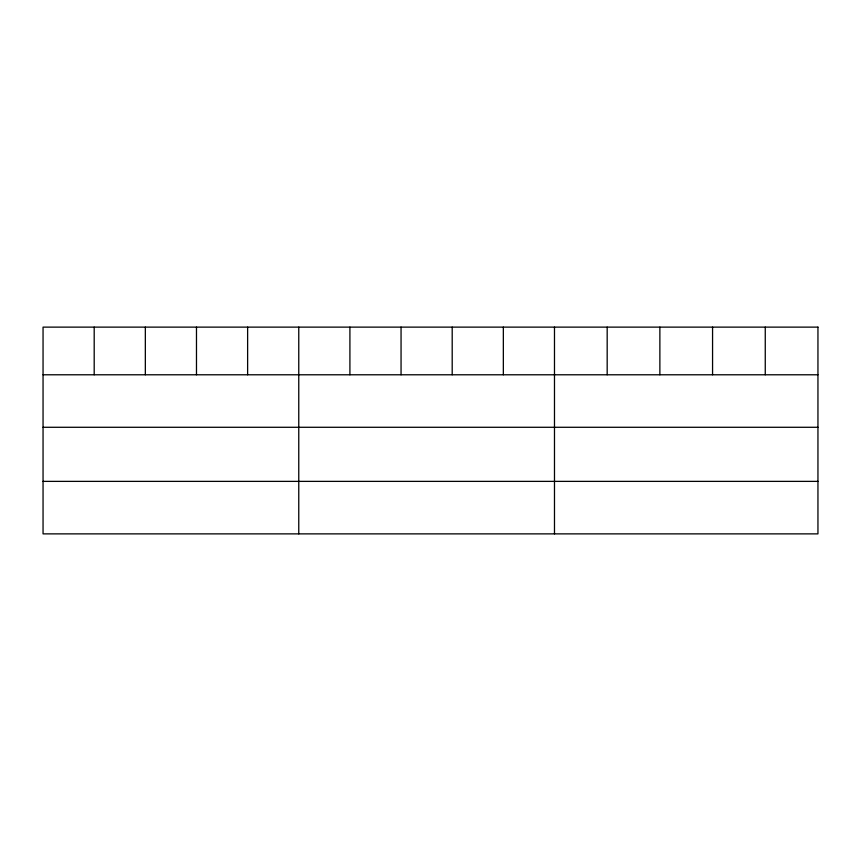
<?xml version="1.0" encoding="UTF-8"?>
<svg xmlns="http://www.w3.org/2000/svg" width="861" height="861" viewBox="0 0 861 861"><rect width="100%" height="100%" fill="white"/><g stroke="black" fill="none" stroke-linecap="round" stroke-linejoin="round"><path stroke-width="1.29" d="M43.05 374.783L817.95 374.783M43.05 427.282L817.95 427.282M43.05 481.374L817.95 481.374M765.257 327.126L765.257 374.783M712.564 327.126L712.564 374.783M659.87 327.126L659.87 374.783M607.177 327.126L607.177 374.783M554.484 327.126L554.484 533.874M503.341 327.126L503.341 374.783M452.197 327.126L452.197 374.783M401.054 327.126L401.054 374.783M349.91 327.126L349.91 374.783M298.767 327.126L298.767 533.874M247.624 327.126L247.624 374.783M196.48 327.126L196.48 374.783M145.337 327.126L145.337 374.783M94.193 327.126L94.193 374.783M817.95 327.126L43.05 327.126L43.05 533.874L817.95 533.874L817.95 327.126"/></g></svg>
